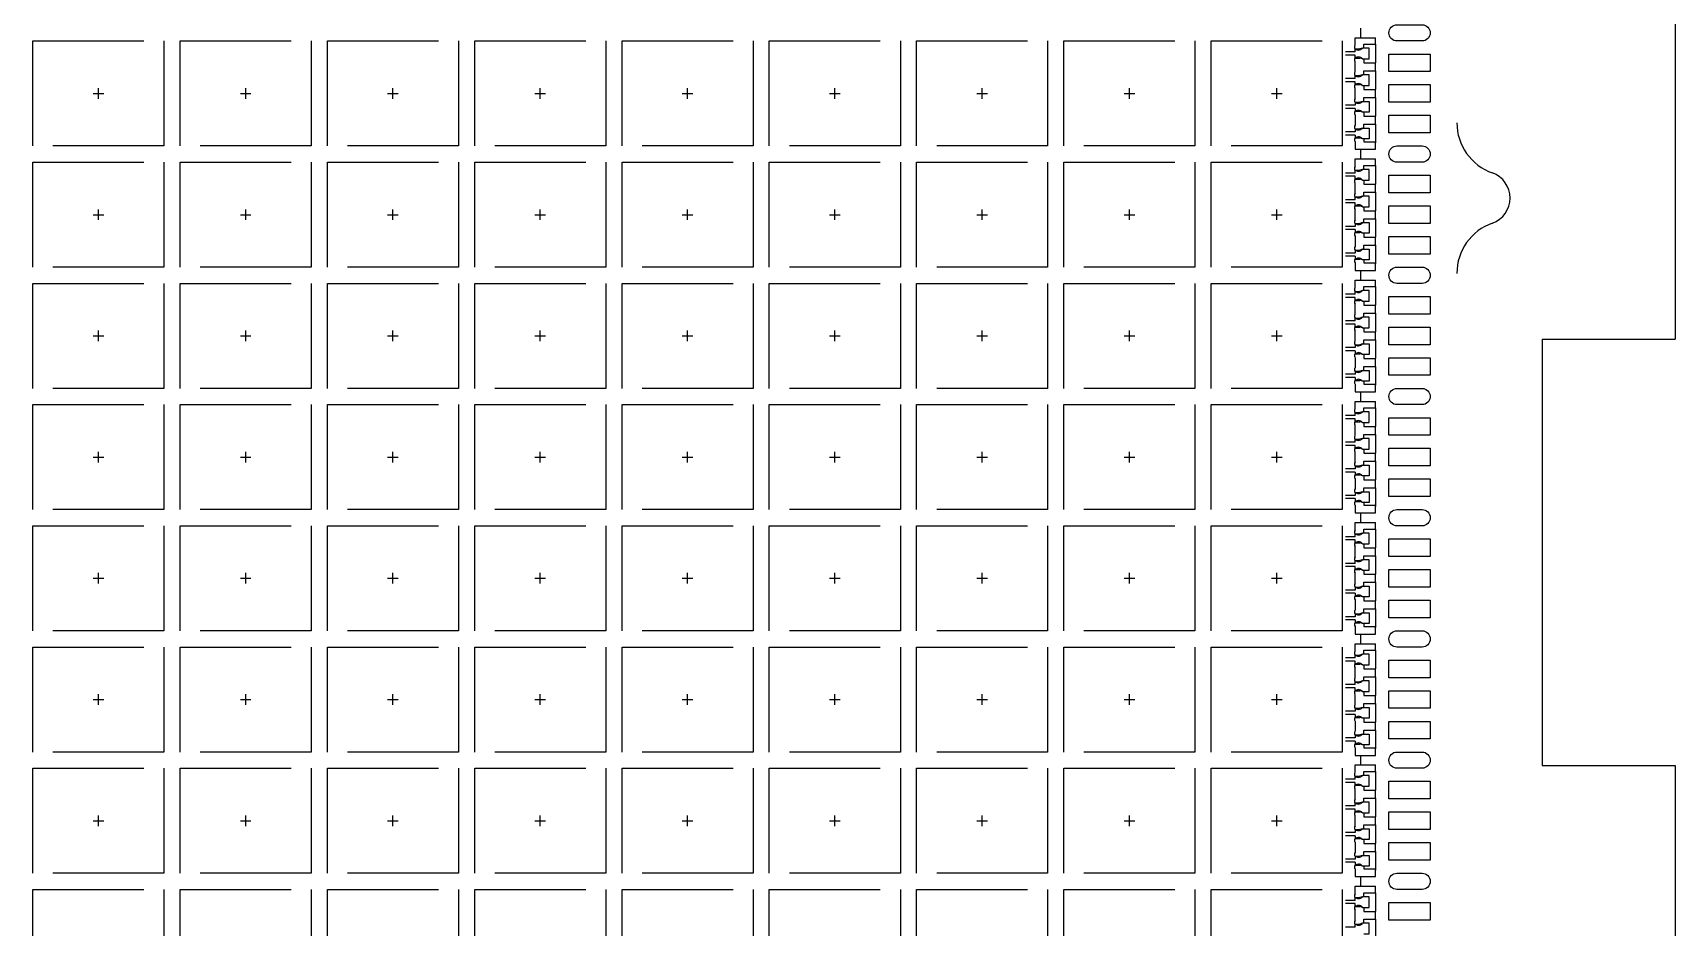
# Model space of a CAD drawing. Header units: millimetres. Extents: x 394.3 to 449.6, y 107.9 to 113.3.
# Drawn here: x 407.613 to 409.462, y 111.095 to 112.102 of the extents above; entities that cross this region are included whole.
import ezdxf

# ---------------------------------------------------------------- set-up
doc = ezdxf.new("R2010")
doc.units = ezdxf.units.MM
doc.header["$LTSCALE"] = 0.5
for name, pattern in [('CENTER', [50.8, 31.75, -6.35, 6.35, -6.35]), ('HIDDEN', [0.375, 0.25, -0.125]), ('PHANTOM', [2.5, 1.25, -0.25, 0.25, -0.25, 0.25, -0.25])]:
    doc.linetypes.add(name, pattern=pattern)
for name, color, linetype in [('1D', 4, 'Continuous'), ('BTM', 7, 'HIDDEN'), ('CEN', 2, 'CENTER'), ('PKG', 1, 'PHANTOM')]:
    doc.layers.add(name, color=color, linetype=linetype)

# ---------------------------------------------------------------- blocks, each defined once
blk = doc.blocks.new('*U100')
at = {"layer": 'CEN', "ltscale": 0.005}
for p, q in [((-0.006, 0), (0.006, 0)), ((0, -0.006), (0, 0.006))]:
    blk.add_line(p, q, dxfattribs=at)
at = {"layer": 'PKG', "color": 1, "linetype": 'HIDDEN'}
blk.add_lwpolyline([(-0.0738, -0.0591), (-0.0738, 0.0591), (0.0738, 0.0591), (0.0738, -0.0591)], close=True, dxfattribs=at)
blk = doc.blocks.new('*U101')
at = {"layer": 'CEN', "color": 0, "linetype": 'ByBlock', "lineweight": -2, "transparency": 16777216}
for p in [(1.8249, 2.73), (1.9908, 2.73), (2.1567, 2.73), (2.3226, 2.73), (2.4885, 2.73), (2.6544, 2.73), (2.8203, 2.73), (2.9862, 2.73), (3.1521, 2.73), (1.8249, 2.5935), (1.9908, 2.5935), (2.1567, 2.5935), (2.3226, 2.5935), (2.4885, 2.5935), (2.6544, 2.5935), (2.8203, 2.5935), (2.9862, 2.5935), (3.1521, 2.5935), (1.8249, 2.457), (1.9908, 2.457), (2.1567, 2.457), (2.3226, 2.457), (2.4885, 2.457), (2.6544, 2.457), (2.8203, 2.457), (2.9862, 2.457), (3.1521, 2.457), (1.8249, 2.3205), (1.9908, 2.3205), (2.1567, 2.3205), (2.3226, 2.3205), (2.4885, 2.3205), (2.6544, 2.3205), (2.8203, 2.3205), (2.9862, 2.3205), (3.1521, 2.3205), (1.8249, 2.184), (1.9908, 2.184), (2.1567, 2.184), (2.3226, 2.184), (2.4885, 2.184), (2.6544, 2.184), (2.8203, 2.184), (2.9862, 2.184), (3.1521, 2.184), (1.8249, 2.0475), (1.9908, 2.0475), (2.1567, 2.0475), (2.3226, 2.0475), (2.4885, 2.0475), (2.6544, 2.0475), (2.8203, 2.0475), (2.9862, 2.0475), (3.1521, 2.0475), (1.8249, 1.911), (1.9908, 1.911), (2.1567, 1.911), (2.3226, 1.911), (2.4885, 1.911), (2.6544, 1.911), (2.8203, 1.911), (2.9862, 1.911), (3.1521, 1.911), (1.8249, 1.7745), (1.9908, 1.7745), (2.1567, 1.7745), (2.3226, 1.7745), (2.4885, 1.7745), (2.6544, 1.7745), (2.8203, 1.7745), (2.9862, 1.7745), (3.1521, 1.7745)]:
    blk.add_blockref('*U100', p, dxfattribs=at)

msp = doc.modelspace()

# ---------------------------------------------------------------- linework, layer by layer
for p, q in [((409.4625, 112.1466), (409.4625, 111.7566)), ((409.4625, 111.2766), (409.4625, 110.8266))]:
    msp.add_line(p, q)
at = {"ltscale": 0.03}
for p, q in [((409.102, 112.0876), (409.102, 112.0962)), ((409.102, 112.0962), (409.125, 112.0962)), ((409.125, 112.0889), (409.125, 112.0962)), ((409.102, 112.0835), (409.1073, 112.0835)), ((409.1103, 112.0844), (409.1073, 112.0835)), ((409.1118, 112.0844), (409.1103, 112.0844)), ((409.1118, 112.0844), (409.1118, 112.0889)), ((409.1118, 112.0889), (409.125, 112.0889)), ((409.102, 112.0733), (409.1073, 112.0733)), ((409.102, 112.0576), (409.102, 112.0692)), ((409.1103, 112.0724), (409.1073, 112.0733)), ((409.1103, 112.0724), (409.1118, 112.0724)), ((409.1118, 112.0724), (409.1118, 112.0679)), ((409.1118, 112.0679), (409.125, 112.0679)), ((409.125, 112.0589), (409.125, 112.0679)), ((409.102, 112.0535), (409.1073, 112.0535)), ((409.102, 112.0433), (409.1073, 112.0433)), ((409.1103, 112.0544), (409.1073, 112.0535)), ((409.1103, 112.0424), (409.1073, 112.0433)), ((409.1118, 112.0544), (409.1103, 112.0544)), ((409.1103, 112.0424), (409.1118, 112.0424)), ((409.1118, 112.0544), (409.1118, 112.0589)), ((409.1118, 112.0589), (409.125, 112.0589)), ((409.1118, 112.0424), (409.1118, 112.0379)), ((409.102, 112.0276), (409.102, 112.0392)), ((409.102, 112.0235), (409.1073, 112.0235)), ((409.1103, 112.0244), (409.1073, 112.0235)), ((409.1103, 112.0244), (409.1118, 112.0244)), ((409.1118, 112.0379), (409.125, 112.0379)), ((409.1118, 112.0244), (409.1118, 112.0289)), ((409.1118, 112.0289), (409.125, 112.0289)), ((409.125, 112.0289), (409.125, 112.0379)), ((409.102, 112.0133), (409.1073, 112.0133)), ((409.102, 112.0092), (409.102, 111.9976)), ((409.1103, 112.0124), (409.1073, 112.0133)), ((409.1118, 112.0124), (409.1103, 112.0124)), ((409.1118, 112.0124), (409.1118, 112.0079)), ((409.1118, 112.0079), (409.125, 112.0079)), ((409.125, 111.9989), (409.125, 112.0079)), ((409.102, 111.9935), (409.1073, 111.9935)), ((409.102, 111.9935), (409.1073, 111.9935)), ((409.1103, 111.9944), (409.1073, 111.9935)), ((409.1103, 111.9944), (409.1118, 111.9944)), ((409.1118, 111.9944), (409.1118, 111.9989)), ((409.1118, 111.9989), (409.125, 111.9989)), ((409.102, 111.9833), (409.1073, 111.9833)), ((409.102, 111.9833), (409.1073, 111.9833)), ((409.102, 111.9792), (409.102, 111.9705)), ((409.102, 111.9705), (409.125, 111.9705)), ((409.1103, 111.9824), (409.1073, 111.9833)), ((409.1118, 111.9824), (409.1103, 111.9824)), ((409.1118, 111.9824), (409.1118, 111.9791)), ((409.1118, 111.9791), (409.125, 111.9791)), ((409.125, 111.9705), (409.125, 111.9791)), ((409.102, 111.9511), (409.102, 111.9597)), ((409.102, 111.9597), (409.125, 111.9597)), ((409.1118, 111.9479), (409.1118, 111.9524)), ((409.1118, 111.9524), (409.125, 111.9524)), ((409.125, 111.9524), (409.125, 111.9597)), ((409.102, 111.947), (409.1073, 111.947)), ((409.102, 111.9368), (409.1073, 111.9368)), ((409.102, 111.9211), (409.102, 111.9327)), ((409.1103, 111.9479), (409.1073, 111.947)), ((409.1103, 111.9359), (409.1073, 111.9368)), ((409.1118, 111.9479), (409.1103, 111.9479)), ((409.1103, 111.9359), (409.1118, 111.9359)), ((409.1118, 111.9359), (409.1118, 111.9314)), ((409.1118, 111.9314), (409.125, 111.9314)), ((409.125, 111.9224), (409.125, 111.9314)), ((409.102, 111.917), (409.1073, 111.917)), ((409.1103, 111.9179), (409.1073, 111.917)), ((409.1118, 111.9179), (409.1103, 111.9179)), ((409.1118, 111.9179), (409.1118, 111.9224)), ((409.1118, 111.9224), (409.125, 111.9224)), ((409.102, 111.9068), (409.1073, 111.9068)), ((409.102, 111.8911), (409.102, 111.9027)), ((409.1103, 111.9059), (409.1073, 111.9068)), ((409.1103, 111.9059), (409.1118, 111.9059)), ((409.1118, 111.9059), (409.1118, 111.9014)), ((409.1118, 111.9014), (409.125, 111.9014)), ((409.125, 111.8924), (409.125, 111.9014)), ((409.102, 111.887), (409.1073, 111.887)), ((409.102, 111.8768), (409.1073, 111.8768)), ((409.1103, 111.8879), (409.1073, 111.887)), ((409.1103, 111.8759), (409.1073, 111.8768)), ((409.1103, 111.8879), (409.1118, 111.8879)), ((409.1118, 111.8759), (409.1103, 111.8759)), ((409.1118, 111.8879), (409.1118, 111.8924)), ((409.1118, 111.8924), (409.125, 111.8924)), ((409.1118, 111.8759), (409.1118, 111.8714)), ((409.102, 111.8727), (409.102, 111.8611)), ((409.102, 111.857), (409.1073, 111.857)), ((409.102, 111.857), (409.1073, 111.857)), ((409.1103, 111.8579), (409.1073, 111.857)), ((409.1103, 111.8579), (409.1118, 111.8579)), ((409.1118, 111.8714), (409.125, 111.8714)), ((409.1118, 111.8579), (409.1118, 111.8624)), ((409.1118, 111.8624), (409.125, 111.8624)), ((409.125, 111.8624), (409.125, 111.8714)), ((409.102, 111.8468), (409.1073, 111.8468)), ((409.102, 111.8468), (409.1073, 111.8468)), ((409.102, 111.8427), (409.102, 111.834)), ((409.1103, 111.8459), (409.1073, 111.8468)), ((409.1118, 111.8459), (409.1103, 111.8459)), ((409.1118, 111.8459), (409.1118, 111.8426)), ((409.1118, 111.8426), (409.125, 111.8426)), ((409.125, 111.834), (409.125, 111.8426)), ((409.102, 111.834), (409.125, 111.834)), ((409.102, 111.8146), (409.102, 111.8232)), ((409.102, 111.8232), (409.125, 111.8232)), ((409.125, 111.8159), (409.125, 111.8232)), ((409.102, 111.8105), (409.1073, 111.8105)), ((409.102, 111.8003), (409.1073, 111.8003)), ((409.1103, 111.8114), (409.1073, 111.8105)), ((409.1103, 111.7994), (409.1073, 111.8003)), ((409.1118, 111.8114), (409.1103, 111.8114)), ((409.1118, 111.8114), (409.1118, 111.8159)), ((409.1118, 111.8159), (409.125, 111.8159)), ((409.102, 111.7846), (409.102, 111.7962)), ((409.1103, 111.7994), (409.1118, 111.7994)), ((409.1118, 111.7994), (409.1118, 111.7949)), ((409.1118, 111.7949), (409.125, 111.7949)), ((409.1118, 111.7814), (409.1118, 111.7859)), ((409.1118, 111.7859), (409.125, 111.7859)), ((409.125, 111.7859), (409.125, 111.7949)), ((409.102, 111.7805), (409.1073, 111.7805)), ((409.102, 111.7703), (409.1073, 111.7703)), ((409.102, 111.7546), (409.102, 111.7662)), ((409.1103, 111.7814), (409.1073, 111.7805)), ((409.1103, 111.7694), (409.1073, 111.7703)), ((409.1118, 111.7814), (409.1103, 111.7814)), ((409.1103, 111.7694), (409.1118, 111.7694)), ((409.1118, 111.7694), (409.1118, 111.7649)), ((409.1118, 111.7649), (409.125, 111.7649)), ((409.125, 111.7559), (409.125, 111.7649)), ((409.102, 111.7505), (409.1073, 111.7505)), ((409.1103, 111.7514), (409.1073, 111.7505)), ((409.1103, 111.7514), (409.1118, 111.7514)), ((409.1118, 111.7514), (409.1118, 111.7559)), ((409.1118, 111.7559), (409.125, 111.7559)), ((409.102, 111.7403), (409.1073, 111.7403)), ((409.102, 111.7362), (409.102, 111.7246)), ((409.1103, 111.7394), (409.1073, 111.7403)), ((409.1118, 111.7394), (409.1103, 111.7394)), ((409.1118, 111.7394), (409.1118, 111.7349)), ((409.1118, 111.7349), (409.125, 111.7349)), ((409.125, 111.7259), (409.125, 111.7349)), ((409.102, 111.7205), (409.1073, 111.7205)), ((409.102, 111.7205), (409.1073, 111.7205)), ((409.102, 111.7103), (409.1073, 111.7103)), ((409.102, 111.7103), (409.1073, 111.7103)), ((409.1103, 111.7214), (409.1073, 111.7205)), ((409.1103, 111.7094), (409.1073, 111.7103)), ((409.1103, 111.7214), (409.1118, 111.7214)), ((409.1118, 111.7094), (409.1103, 111.7094)), ((409.1118, 111.7214), (409.1118, 111.7259)), ((409.1118, 111.7259), (409.125, 111.7259)), ((409.1118, 111.7094), (409.1118, 111.7061)), ((409.102, 111.7062), (409.102, 111.6975)), ((409.102, 111.6975), (409.125, 111.6975)), ((409.1118, 111.7061), (409.125, 111.7061)), ((409.125, 111.6975), (409.125, 111.7061)), ((409.102, 111.6781), (409.102, 111.6867)), ((409.102, 111.6867), (409.125, 111.6867)), ((409.102, 111.674), (409.1073, 111.674)), ((409.1103, 111.6749), (409.1073, 111.674)), ((409.1118, 111.6749), (409.1103, 111.6749)), ((409.1118, 111.6749), (409.1118, 111.6794)), ((409.1118, 111.6794), (409.125, 111.6794)), ((409.125, 111.6794), (409.125, 111.6867)), ((409.102, 111.6638), (409.1073, 111.6638)), ((409.102, 111.6481), (409.102, 111.6597)), ((409.1103, 111.6629), (409.1073, 111.6638)), ((409.1103, 111.6629), (409.1118, 111.6629)), ((409.1118, 111.6629), (409.1118, 111.6584)), ((409.1118, 111.6584), (409.125, 111.6584)), ((409.125, 111.6494), (409.125, 111.6584)), ((409.102, 111.644), (409.1073, 111.644)), ((409.102, 111.6338), (409.1073, 111.6338)), ((409.1103, 111.6449), (409.1073, 111.644)), ((409.1103, 111.6329), (409.1073, 111.6338)), ((409.1118, 111.6449), (409.1103, 111.6449)), ((409.1118, 111.6449), (409.1118, 111.6494)), ((409.1118, 111.6494), (409.125, 111.6494)), ((409.102, 111.6181), (409.102, 111.6297)), ((409.1103, 111.6329), (409.1118, 111.6329)), ((409.1118, 111.6329), (409.1118, 111.6284)), ((409.1118, 111.6284), (409.125, 111.6284)), ((409.1118, 111.6149), (409.1118, 111.6194)), ((409.1118, 111.6194), (409.125, 111.6194)), ((409.125, 111.6194), (409.125, 111.6284)), ((409.102, 111.614), (409.1073, 111.614)), ((409.102, 111.6038), (409.1073, 111.6038)), ((409.102, 111.5997), (409.102, 111.5881)), ((409.1103, 111.6149), (409.1073, 111.614)), ((409.1103, 111.6029), (409.1073, 111.6038)), ((409.1103, 111.6149), (409.1118, 111.6149)), ((409.1118, 111.6029), (409.1103, 111.6029)), ((409.1118, 111.6029), (409.1118, 111.5984)), ((409.1118, 111.5984), (409.125, 111.5984)), ((409.125, 111.5894), (409.125, 111.5984)), ((409.102, 111.584), (409.1073, 111.584)), ((409.102, 111.584), (409.1073, 111.584)), ((409.1103, 111.5849), (409.1073, 111.584)), ((409.1103, 111.5849), (409.1118, 111.5849)), ((409.1118, 111.5849), (409.1118, 111.5894)), ((409.1118, 111.5894), (409.125, 111.5894)), ((409.102, 111.5738), (409.1073, 111.5738)), ((409.102, 111.5738), (409.1073, 111.5738)), ((409.102, 111.5697), (409.102, 111.561)), ((409.102, 111.561), (409.125, 111.561)), ((409.1103, 111.5729), (409.1073, 111.5738)), ((409.1118, 111.5729), (409.1103, 111.5729)), ((409.1118, 111.5729), (409.1118, 111.5696)), ((409.1118, 111.5696), (409.125, 111.5696)), ((409.125, 111.561), (409.125, 111.5696)), ((409.102, 111.5416), (409.102, 111.5502)), ((409.102, 111.5502), (409.125, 111.5502)), ((409.1118, 111.5384), (409.1118, 111.5429)), ((409.1118, 111.5429), (409.125, 111.5429)), ((409.125, 111.5429), (409.125, 111.5502)), ((409.102, 111.5375), (409.1073, 111.5375)), ((409.102, 111.5273), (409.1073, 111.5273)), ((409.102, 111.5116), (409.102, 111.5232)), ((409.1103, 111.5384), (409.1073, 111.5375)), ((409.1103, 111.5264), (409.1073, 111.5273)), ((409.1118, 111.5384), (409.1103, 111.5384)), ((409.1103, 111.5264), (409.1118, 111.5264)), ((409.1118, 111.5264), (409.1118, 111.5219)), ((409.102, 111.5075), (409.1073, 111.5075)), ((409.1103, 111.5084), (409.1073, 111.5075)), ((409.1118, 111.5084), (409.1103, 111.5084)), ((409.1118, 111.5219), (409.125, 111.5219)), ((409.1118, 111.5084), (409.1118, 111.5129)), ((409.1118, 111.5129), (409.125, 111.5129)), ((409.125, 111.5129), (409.125, 111.5219)), ((409.102, 111.4973), (409.1073, 111.4973)), ((409.102, 111.4816), (409.102, 111.4932)), ((409.1103, 111.4964), (409.1073, 111.4973)), ((409.1103, 111.4964), (409.1118, 111.4964)), ((409.1118, 111.4964), (409.1118, 111.4919)), ((409.1118, 111.4919), (409.125, 111.4919)), ((409.125, 111.4829), (409.125, 111.4919)), ((409.102, 111.4775), (409.1073, 111.4775)), ((409.102, 111.4673), (409.1073, 111.4673)), ((409.1103, 111.4784), (409.1073, 111.4775)), ((409.1103, 111.4664), (409.1073, 111.4673)), ((409.1103, 111.4784), (409.1118, 111.4784)), ((409.1118, 111.4784), (409.1118, 111.4829)), ((409.1118, 111.4829), (409.125, 111.4829)), ((409.102, 111.4632), (409.102, 111.4516)), ((409.1118, 111.4664), (409.1103, 111.4664)), ((409.1118, 111.4664), (409.1118, 111.4619)), ((409.1118, 111.4619), (409.125, 111.4619)), ((409.1118, 111.4484), (409.1118, 111.4529)), ((409.1118, 111.4529), (409.125, 111.4529)), ((409.125, 111.4529), (409.125, 111.4619)), ((409.102, 111.4475), (409.1073, 111.4475)), ((409.102, 111.4475), (409.1073, 111.4475)), ((409.102, 111.4373), (409.1073, 111.4373)), ((409.102, 111.4373), (409.1073, 111.4373)), ((409.102, 111.4332), (409.102, 111.4245)), ((409.1103, 111.4484), (409.1073, 111.4475)), ((409.1103, 111.4364), (409.1073, 111.4373)), ((409.1103, 111.4484), (409.1118, 111.4484)), ((409.1118, 111.4364), (409.1103, 111.4364)), ((409.1118, 111.4364), (409.1118, 111.4331)), ((409.1118, 111.4331), (409.125, 111.4331)), ((409.125, 111.4245), (409.125, 111.4331)), ((409.102, 111.4245), (409.125, 111.4245)), ((409.102, 111.4051), (409.102, 111.4137)), ((409.102, 111.4137), (409.125, 111.4137)), ((409.125, 111.4064), (409.125, 111.4137)), ((409.102, 111.401), (409.1073, 111.401)), ((409.1103, 111.4019), (409.1073, 111.401)), ((409.1118, 111.4019), (409.1103, 111.4019)), ((409.1118, 111.4019), (409.1118, 111.4064)), ((409.1118, 111.4064), (409.125, 111.4064)), ((409.102, 111.3908), (409.1073, 111.3908)), ((409.102, 111.3751), (409.102, 111.3867)), ((409.1103, 111.3899), (409.1073, 111.3908)), ((409.1103, 111.3899), (409.1118, 111.3899)), ((409.1118, 111.3899), (409.1118, 111.3854)), ((409.1118, 111.3854), (409.125, 111.3854)), ((409.1118, 111.3719), (409.1118, 111.3764)), ((409.1118, 111.3764), (409.125, 111.3764)), ((409.125, 111.3764), (409.125, 111.3854)), ((409.102, 111.371), (409.1073, 111.371)), ((409.102, 111.3608), (409.1073, 111.3608)), ((409.102, 111.3451), (409.102, 111.3567)), ((409.1103, 111.3719), (409.1073, 111.371)), ((409.1103, 111.3599), (409.1073, 111.3608)), ((409.1118, 111.3719), (409.1103, 111.3719)), ((409.1103, 111.3599), (409.1118, 111.3599)), ((409.1118, 111.3599), (409.1118, 111.3554)), ((409.102, 111.341), (409.1073, 111.341)), ((409.1103, 111.3419), (409.1073, 111.341)), ((409.1103, 111.3419), (409.1118, 111.3419)), ((409.1118, 111.3554), (409.125, 111.3554)), ((409.1118, 111.3419), (409.1118, 111.3464)), ((409.1118, 111.3464), (409.125, 111.3464)), ((409.125, 111.3464), (409.125, 111.3554)), ((409.102, 111.3308), (409.1073, 111.3308)), ((409.102, 111.3267), (409.102, 111.3151)), ((409.1103, 111.3299), (409.1073, 111.3308)), ((409.1118, 111.3299), (409.1103, 111.3299)), ((409.1118, 111.3299), (409.1118, 111.3254)), ((409.1118, 111.3254), (409.125, 111.3254)), ((409.125, 111.3164), (409.125, 111.3254)), ((409.102, 111.311), (409.1073, 111.311)), ((409.102, 111.311), (409.1073, 111.311)), ((409.102, 111.3008), (409.1073, 111.3008)), ((409.102, 111.3008), (409.1073, 111.3008)), ((409.1103, 111.3119), (409.1073, 111.311)), ((409.1103, 111.2999), (409.1073, 111.3008)), ((409.1103, 111.3119), (409.1118, 111.3119)), ((409.1118, 111.3119), (409.1118, 111.3164)), ((409.1118, 111.3164), (409.125, 111.3164)), ((409.102, 111.2967), (409.102, 111.288)), ((409.102, 111.288), (409.125, 111.288)), ((409.1118, 111.2999), (409.1103, 111.2999)), ((409.1118, 111.2999), (409.1118, 111.2966)), ((409.1118, 111.2966), (409.125, 111.2966)), ((409.125, 111.288), (409.125, 111.2966)), ((409.102, 111.2686), (409.102, 111.2772)), ((409.102, 111.2772), (409.125, 111.2772)), ((409.102, 111.2645), (409.1073, 111.2645)), ((409.1103, 111.2654), (409.1073, 111.2645)), ((409.1118, 111.2654), (409.1103, 111.2654)), ((409.1118, 111.2654), (409.1118, 111.2699)), ((409.1118, 111.2699), (409.125, 111.2699)), ((409.125, 111.2699), (409.125, 111.2772)), ((409.102, 111.2543), (409.1073, 111.2543)), ((409.102, 111.2386), (409.102, 111.2502)), ((409.1103, 111.2534), (409.1073, 111.2543)), ((409.1103, 111.2534), (409.1118, 111.2534)), ((409.1118, 111.2534), (409.1118, 111.2489)), ((409.1118, 111.2489), (409.125, 111.2489)), ((409.125, 111.2399), (409.125, 111.2489)), ((409.102, 111.2345), (409.1073, 111.2345)), ((409.1103, 111.2354), (409.1073, 111.2345)), ((409.1118, 111.2354), (409.1103, 111.2354)), ((409.1118, 111.2354), (409.1118, 111.2399)), ((409.1118, 111.2399), (409.125, 111.2399)), ((409.102, 111.2243), (409.1073, 111.2243)), ((409.102, 111.2086), (409.102, 111.2202)), ((409.1103, 111.2234), (409.1073, 111.2243)), ((409.1103, 111.2234), (409.1118, 111.2234)), ((409.1118, 111.2234), (409.1118, 111.2189)), ((409.1118, 111.2189), (409.125, 111.2189)), ((409.1118, 111.2054), (409.1118, 111.2099)), ((409.1118, 111.2099), (409.125, 111.2099)), ((409.125, 111.2099), (409.125, 111.2189)), ((409.102, 111.2045), (409.1073, 111.2045)), ((409.102, 111.1943), (409.1073, 111.1943)), ((409.102, 111.1902), (409.102, 111.1786)), ((409.1103, 111.2054), (409.1073, 111.2045)), ((409.1103, 111.1934), (409.1073, 111.1943)), ((409.1103, 111.2054), (409.1118, 111.2054)), ((409.1118, 111.1934), (409.1103, 111.1934)), ((409.1118, 111.1934), (409.1118, 111.1889)), ((409.102, 111.1745), (409.1073, 111.1745)), ((409.102, 111.1745), (409.1073, 111.1745)), ((409.1103, 111.1754), (409.1073, 111.1745)), ((409.1103, 111.1754), (409.1118, 111.1754)), ((409.1118, 111.1889), (409.125, 111.1889)), ((409.1118, 111.1754), (409.1118, 111.1799)), ((409.1118, 111.1799), (409.125, 111.1799)), ((409.125, 111.1799), (409.125, 111.1889)), ((409.102, 111.1643), (409.1073, 111.1643)), ((409.102, 111.1643), (409.1073, 111.1643)), ((409.102, 111.1602), (409.102, 111.1515)), ((409.1103, 111.1634), (409.1073, 111.1643)), ((409.1118, 111.1634), (409.1103, 111.1634)), ((409.1118, 111.1634), (409.1118, 111.1601)), ((409.1118, 111.1601), (409.125, 111.1601)), ((409.125, 111.1515), (409.125, 111.1601)), ((409.102, 111.1515), (409.125, 111.1515)), ((409.102, 111.1321), (409.102, 111.1407)), ((409.102, 111.1407), (409.125, 111.1407)), ((409.125, 111.1334), (409.125, 111.1407)), ((409.102, 111.128), (409.1073, 111.128)), ((409.102, 111.1178), (409.1073, 111.1178)), ((409.1103, 111.1289), (409.1073, 111.128)), ((409.1103, 111.1169), (409.1073, 111.1178)), ((409.1118, 111.1289), (409.1103, 111.1289)), ((409.1103, 111.1169), (409.1118, 111.1169)), ((409.1118, 111.1289), (409.1118, 111.1334)), ((409.1118, 111.1334), (409.125, 111.1334)), ((409.1118, 111.1169), (409.1118, 111.1124)), ((409.102, 111.1021), (409.102, 111.1137)), ((409.102, 111.098), (409.1073, 111.098)), ((409.1103, 111.0989), (409.1073, 111.098)), ((409.1118, 111.0989), (409.1103, 111.0989)), ((409.1118, 111.1124), (409.125, 111.1124)), ((409.1118, 111.0989), (409.1118, 111.1034)), ((409.1118, 111.1034), (409.125, 111.1034)), ((409.125, 111.1034), (409.125, 111.1124))]:
    msp.add_line(p, q, dxfattribs=at)
at = {"color": 0}
for p, q in [((409.3125, 111.7566), (409.4625, 111.7566)), ((409.3125, 111.7566), (409.3125, 111.2766)), ((409.3125, 111.2766), (409.4625, 111.2766))]:
    msp.add_line(p, q, dxfattribs=at)
at = {"ltscale": 0.03}
for points in [[(409.1491, 112.1108), (409.1775, 112.1108, -0.414214), (409.1866, 112.1016), (409.1866, 112.1016, -0.414214), (409.1775, 112.0925), (409.1491, 112.0925, -0.414214), (409.14, 112.1016), (409.14, 112.1016, -0.414214)], [(409.1491, 111.9743), (409.1775, 111.9743, -0.414214), (409.1866, 111.9651), (409.1866, 111.9651, -0.414214), (409.1775, 111.956), (409.1491, 111.956, -0.414214), (409.14, 111.9651), (409.14, 111.9651, -0.414214)], [(409.1491, 111.8378), (409.1775, 111.8378, -0.414214), (409.1866, 111.8286), (409.1866, 111.8286, -0.414214), (409.1775, 111.8195), (409.1491, 111.8195, -0.414214), (409.14, 111.8286), (409.14, 111.8286, -0.414214)], [(409.1491, 111.7013), (409.1775, 111.7013, -0.414214), (409.1866, 111.6921), (409.1866, 111.6921, -0.414214), (409.1775, 111.683), (409.1491, 111.683, -0.414214), (409.14, 111.6921), (409.14, 111.6921, -0.414214)], [(409.1491, 111.5648), (409.1775, 111.5648, -0.414214), (409.1866, 111.5556), (409.1866, 111.5556, -0.414214), (409.1775, 111.5465), (409.1491, 111.5465, -0.414214), (409.14, 111.5556), (409.14, 111.5556, -0.414214)], [(409.1491, 111.4283), (409.1775, 111.4283, -0.414214), (409.1866, 111.4191), (409.1866, 111.4191, -0.414214), (409.1775, 111.41), (409.1491, 111.41, -0.414214), (409.14, 111.4191), (409.14, 111.4191, -0.414214)], [(409.1491, 111.2918), (409.1775, 111.2918, -0.414214), (409.1866, 111.2826), (409.1866, 111.2826, -0.414214), (409.1775, 111.2735), (409.1491, 111.2735, -0.414214), (409.14, 111.2826), (409.14, 111.2826, -0.414214)], [(409.1491, 111.1553), (409.1775, 111.1553, -0.414214), (409.1866, 111.1461), (409.1866, 111.1461, -0.414214), (409.1775, 111.137), (409.1491, 111.137, -0.414214), (409.14, 111.1461), (409.14, 111.1461, -0.414214)]]:
    msp.add_lwpolyline(points, format="xyb", close=True, dxfattribs=at)
for points in [[(409.14, 112.0778), (409.1866, 112.0778), (409.1866, 112.058), (409.14, 112.058)], [(409.14, 112.0433), (409.1866, 112.0433), (409.1866, 112.0235), (409.14, 112.0235)], [(409.14, 112.0088), (409.1866, 112.0088), (409.1866, 111.989), (409.14, 111.989)], [(409.14, 111.9413), (409.1866, 111.9413), (409.1866, 111.9215), (409.14, 111.9215)], [(409.14, 111.9068), (409.1866, 111.9068), (409.1866, 111.887), (409.14, 111.887)], [(409.14, 111.8723), (409.1866, 111.8723), (409.1866, 111.8525), (409.14, 111.8525)], [(409.14, 111.8048), (409.1866, 111.8048), (409.1866, 111.785), (409.14, 111.785)], [(409.14, 111.7703), (409.1866, 111.7703), (409.1866, 111.7505), (409.14, 111.7505)], [(409.14, 111.7358), (409.1866, 111.7358), (409.1866, 111.716), (409.14, 111.716)], [(409.14, 111.6683), (409.1866, 111.6683), (409.1866, 111.6485), (409.14, 111.6485)], [(409.14, 111.6338), (409.1866, 111.6338), (409.1866, 111.614), (409.14, 111.614)], [(409.14, 111.5993), (409.1866, 111.5993), (409.1866, 111.5795), (409.14, 111.5795)], [(409.14, 111.5318), (409.1866, 111.5318), (409.1866, 111.512), (409.14, 111.512)], [(409.14, 111.4973), (409.1866, 111.4973), (409.1866, 111.4775), (409.14, 111.4775)], [(409.14, 111.4628), (409.1866, 111.4628), (409.1866, 111.443), (409.14, 111.443)], [(409.14, 111.3953), (409.1866, 111.3953), (409.1866, 111.3755), (409.14, 111.3755)], [(409.14, 111.3608), (409.1866, 111.3608), (409.1866, 111.341), (409.14, 111.341)], [(409.14, 111.3263), (409.1866, 111.3263), (409.1866, 111.3065), (409.14, 111.3065)], [(409.14, 111.2588), (409.1866, 111.2588), (409.1866, 111.239), (409.14, 111.239)], [(409.14, 111.2243), (409.1866, 111.2243), (409.1866, 111.2045), (409.14, 111.2045)], [(409.14, 111.1898), (409.1866, 111.1898), (409.1866, 111.17), (409.14, 111.17)], [(409.14, 111.1223), (409.1866, 111.1223), (409.1866, 111.1025), (409.14, 111.1025)]]:
    msp.add_lwpolyline(points, close=True, dxfattribs=at)
for centre, radius, start, end in [((409.1039, 112.0855), 0.00275, 132.2759, 227.7241), ((409.1062, 112.09), 0.00775, 237.5482, 266.9625), ((409.1058, 112.0881), 0.00582, 269.7529, 320.2809), ((409.1039, 112.0713), 0.00275, 132.2759, 227.7241), ((409.1062, 112.0667), 0.00775, 93.0375, 122.4518), ((409.1058, 112.0687), 0.00582, 39.7191, 90.2471), ((409.1039, 112.0555), 0.00275, 132.2759, 227.7241), ((409.1039, 112.0413), 0.00275, 132.2759, 227.7241), ((409.1062, 112.06), 0.00775, 237.5482, 266.9625), ((409.1062, 112.0367), 0.00775, 93.0375, 122.4518), ((409.1058, 112.0581), 0.00582, 269.7529, 320.2809), ((409.1058, 112.0387), 0.00582, 39.7191, 90.2471), ((409.1039, 112.0255), 0.00275, 132.2759, 227.7241), ((409.1062, 112.03), 0.00775, 237.5482, 266.9625), ((409.1058, 112.0281), 0.00582, 269.7529, 320.2809), ((409.1039, 112.0113), 0.00275, 132.2759, 227.7241), ((409.1062, 112.0067), 0.00775, 93.0375, 122.4518), ((409.1058, 112.0087), 0.00582, 39.7191, 90.2471), ((409.1039, 111.9955), 0.00275, 132.2759, 227.7241), ((409.1062, 112), 0.00775, 237.5482, 266.9625), ((409.1058, 111.9981), 0.00582, 269.7529, 320.2809), ((409.1039, 111.9813), 0.00275, 132.2759, 227.7241), ((409.1062, 111.9767), 0.00775, 93.0375, 122.4518), ((409.1058, 111.9787), 0.00582, 39.7191, 90.2471), ((409.1039, 111.949), 0.00275, 132.2759, 227.7241), ((409.1039, 111.9348), 0.00275, 132.2759, 227.7241), ((409.1062, 111.9535), 0.00775, 237.5482, 266.9625), ((409.1062, 111.9302), 0.00775, 93.0375, 122.4518), ((409.1058, 111.9516), 0.00582, 269.7529, 320.2809), ((409.1058, 111.9322), 0.00582, 39.7191, 90.2471), ((409.1039, 111.919), 0.00275, 132.2759, 227.7241), ((409.1062, 111.9235), 0.00775, 237.5482, 266.9625), ((409.1058, 111.9216), 0.00582, 269.7529, 320.2809), ((409.1039, 111.9048), 0.00275, 132.2759, 227.7241), ((409.1062, 111.9002), 0.00775, 93.0375, 122.4518), ((409.1058, 111.9022), 0.00582, 39.7191, 90.2471), ((409.1039, 111.889), 0.00275, 132.2759, 227.7241), ((409.1039, 111.8748), 0.00275, 132.2759, 227.7241), ((409.1062, 111.8935), 0.00775, 237.5482, 266.9625), ((409.1062, 111.8702), 0.00775, 93.0375, 122.4518), ((409.1058, 111.8916), 0.00582, 269.7529, 320.2809), ((409.1058, 111.8722), 0.00582, 39.7191, 90.2471), ((409.1039, 111.859), 0.00275, 132.2759, 227.7241), ((409.1062, 111.8635), 0.00775, 237.5482, 266.9625), ((409.1058, 111.8616), 0.00582, 269.7529, 320.2809), ((409.1039, 111.8448), 0.00275, 132.2759, 227.7241), ((409.1062, 111.8402), 0.00775, 93.0375, 122.4518), ((409.1058, 111.8422), 0.00582, 39.7191, 90.2471), ((409.1039, 111.8125), 0.00275, 132.2759, 227.7241), ((409.1039, 111.7983), 0.00275, 132.2759, 227.7241), ((409.1062, 111.817), 0.00775, 237.5482, 266.9625), ((409.1062, 111.7937), 0.00775, 93.0375, 122.4518), ((409.1058, 111.8151), 0.00582, 269.7529, 320.2809), ((409.1058, 111.7957), 0.00582, 39.7191, 90.2471), ((409.1039, 111.7825), 0.00275, 132.2759, 227.7241), ((409.1039, 111.7683), 0.00275, 132.2759, 227.7241), ((409.1062, 111.787), 0.00775, 237.5482, 266.9625), ((409.1062, 111.7637), 0.00775, 93.0375, 122.4518), ((409.1058, 111.7851), 0.00582, 269.7529, 320.2809), ((409.1058, 111.7657), 0.00582, 39.7191, 90.2471), ((409.1039, 111.7525), 0.00275, 132.2759, 227.7241), ((409.1062, 111.757), 0.00775, 237.5482, 266.9625), ((409.1058, 111.7551), 0.00582, 269.7529, 320.2809), ((409.1039, 111.7383), 0.00275, 132.2759, 227.7241), ((409.1062, 111.7337), 0.00775, 93.0375, 122.4518), ((409.1058, 111.7357), 0.00582, 39.7191, 90.2471), ((409.1039, 111.7225), 0.00275, 132.2759, 227.7241), ((409.1039, 111.7083), 0.00275, 132.2759, 227.7241), ((409.1062, 111.727), 0.00775, 237.5482, 266.9625), ((409.1062, 111.7037), 0.00775, 93.0375, 122.4518), ((409.1058, 111.7251), 0.00582, 269.7529, 320.2809), ((409.1058, 111.7057), 0.00582, 39.7191, 90.2471), ((409.1039, 111.676), 0.00275, 132.2759, 227.7241), ((409.1062, 111.6805), 0.00775, 237.5482, 266.9625), ((409.1058, 111.6786), 0.00582, 269.7529, 320.2809), ((409.1039, 111.6618), 0.00275, 132.2759, 227.7241), ((409.1062, 111.6572), 0.00775, 93.0375, 122.4518), ((409.1058, 111.6592), 0.00582, 39.7191, 90.2471), ((409.1039, 111.646), 0.00275, 132.2759, 227.7241), ((409.1039, 111.6318), 0.00275, 132.2759, 227.7241), ((409.1062, 111.6505), 0.00775, 237.5482, 266.9625), ((409.1062, 111.6272), 0.00775, 93.0375, 122.4518), ((409.1058, 111.6486), 0.00582, 269.7529, 320.2809), ((409.1058, 111.6292), 0.00582, 39.7191, 90.2471), ((409.1039, 111.616), 0.00275, 132.2759, 227.7241), ((409.1039, 111.6018), 0.00275, 132.2759, 227.7241), ((409.1062, 111.6205), 0.00775, 237.5482, 266.9625), ((409.1062, 111.5972), 0.00775, 93.0375, 122.4518), ((409.1058, 111.6186), 0.00582, 269.7529, 320.2809), ((409.1058, 111.5992), 0.00582, 39.7191, 90.2471), ((409.1039, 111.586), 0.00275, 132.2759, 227.7241), ((409.1062, 111.5905), 0.00775, 237.5482, 266.9625), ((409.1058, 111.5886), 0.00582, 269.7529, 320.2809), ((409.1039, 111.5718), 0.00275, 132.2759, 227.7241), ((409.1062, 111.5672), 0.00775, 93.0375, 122.4518), ((409.1058, 111.5692), 0.00582, 39.7191, 90.2471), ((409.1039, 111.5395), 0.00275, 132.2759, 227.7241), ((409.1039, 111.5253), 0.00275, 132.2759, 227.7241), ((409.1062, 111.544), 0.00775, 237.5482, 266.9625), ((409.1062, 111.5207), 0.00775, 93.0375, 122.4518), ((409.1058, 111.5421), 0.00582, 269.7529, 320.2809), ((409.1058, 111.5227), 0.00582, 39.7191, 90.2471), ((409.1039, 111.5095), 0.00275, 132.2759, 227.7241), ((409.1062, 111.514), 0.00775, 237.5482, 266.9625), ((409.1058, 111.5121), 0.00582, 269.7529, 320.2809), ((409.1039, 111.4953), 0.00275, 132.2759, 227.7241), ((409.1062, 111.4907), 0.00775, 93.0375, 122.4518), ((409.1058, 111.4927), 0.00582, 39.7191, 90.2471), ((409.1039, 111.4795), 0.00275, 132.2759, 227.7241), ((409.1039, 111.4653), 0.00275, 132.2759, 227.7241), ((409.1062, 111.484), 0.00775, 237.5482, 266.9625), ((409.1062, 111.4607), 0.00775, 93.0375, 122.4518), ((409.1058, 111.4821), 0.00582, 269.7529, 320.2809), ((409.1058, 111.4627), 0.00582, 39.7191, 90.2471), ((409.1039, 111.4495), 0.00275, 132.2759, 227.7241), ((409.1039, 111.4353), 0.00275, 132.2759, 227.7241), ((409.1062, 111.454), 0.00775, 237.5482, 266.9625), ((409.1062, 111.4307), 0.00775, 93.0375, 122.4518), ((409.1058, 111.4521), 0.00582, 269.7529, 320.2809), ((409.1058, 111.4327), 0.00582, 39.7191, 90.2471), ((409.1039, 111.403), 0.00275, 132.2759, 227.7241), ((409.1062, 111.4075), 0.00775, 237.5482, 266.9625), ((409.1058, 111.4056), 0.00582, 269.7529, 320.2809), ((409.1039, 111.3888), 0.00275, 132.2759, 227.7241), ((409.1039, 111.373), 0.00275, 132.2759, 227.7241), ((409.1062, 111.3842), 0.00775, 93.0375, 122.4518), ((409.1058, 111.3862), 0.00582, 39.7191, 90.2471), ((409.1039, 111.3588), 0.00275, 132.2759, 227.7241), ((409.1062, 111.3775), 0.00775, 237.5482, 266.9625), ((409.1062, 111.3542), 0.00775, 93.0375, 122.4518), ((409.1058, 111.3756), 0.00582, 269.7529, 320.2809), ((409.1058, 111.3562), 0.00582, 39.7191, 90.2471), ((409.1039, 111.343), 0.00275, 132.2759, 227.7241), ((409.1062, 111.3475), 0.00775, 237.5482, 266.9625), ((409.1058, 111.3456), 0.00582, 269.7529, 320.2809), ((409.1039, 111.3288), 0.00275, 132.2759, 227.7241), ((409.1062, 111.3242), 0.00775, 93.0375, 122.4518), ((409.1058, 111.3262), 0.00582, 39.7191, 90.2471), ((409.1039, 111.313), 0.00275, 132.2759, 227.7241), ((409.1039, 111.2988), 0.00275, 132.2759, 227.7241), ((409.1062, 111.3175), 0.00775, 237.5482, 266.9625), ((409.1062, 111.2942), 0.00775, 93.0375, 122.4518), ((409.1058, 111.3156), 0.00582, 269.7529, 320.2809), ((409.1058, 111.2962), 0.00582, 39.7191, 90.2471), ((409.1039, 111.2665), 0.00275, 132.2759, 227.7241), ((409.1062, 111.271), 0.00775, 237.5482, 266.9625), ((409.1058, 111.2691), 0.00582, 269.7529, 320.2809), ((409.1039, 111.2523), 0.00275, 132.2759, 227.7241), ((409.1062, 111.2477), 0.00775, 93.0375, 122.4518), ((409.1058, 111.2497), 0.00582, 39.7191, 90.2471), ((409.1039, 111.2365), 0.00275, 132.2759, 227.7241), ((409.1062, 111.241), 0.00775, 237.5482, 266.9625), ((409.1058, 111.2391), 0.00582, 269.7529, 320.2809), ((409.1039, 111.2223), 0.00275, 132.2759, 227.7241), ((409.1039, 111.2065), 0.00275, 132.2759, 227.7241), ((409.1062, 111.2177), 0.00775, 93.0375, 122.4518), ((409.1058, 111.2197), 0.00582, 39.7191, 90.2471), ((409.1039, 111.1923), 0.00275, 132.2759, 227.7241), ((409.1062, 111.211), 0.00775, 237.5482, 266.9625), ((409.1062, 111.1877), 0.00775, 93.0375, 122.4518), ((409.1058, 111.2091), 0.00582, 269.7529, 320.2809), ((409.1058, 111.1897), 0.00582, 39.7191, 90.2471), ((409.1039, 111.1765), 0.00275, 132.2759, 227.7241), ((409.1062, 111.181), 0.00775, 237.5482, 266.9625), ((409.1058, 111.1791), 0.00582, 269.7529, 320.2809), ((409.1039, 111.1623), 0.00275, 132.2759, 227.7241), ((409.1062, 111.1577), 0.00775, 93.0375, 122.4518), ((409.1058, 111.1597), 0.00582, 39.7191, 90.2471), ((409.1039, 111.13), 0.00275, 132.2759, 227.7241), ((409.1039, 111.1158), 0.00275, 132.2759, 227.7241), ((409.1062, 111.1345), 0.00775, 237.5482, 266.9625), ((409.1062, 111.1112), 0.00775, 93.0375, 122.4518), ((409.1058, 111.1326), 0.00582, 269.7529, 320.2809), ((409.1058, 111.1132), 0.00582, 39.7191, 90.2471), ((409.1039, 111.1), 0.00275, 132.2759, 227.7241), ((409.1062, 111.1045), 0.00775, 237.5482, 266.9625), ((409.1058, 111.1026), 0.00582, 269.7529, 320.2809)]:
    msp.add_arc(centre, radius, start, end, dxfattribs=at)
at = {"layer": '1D', "color": 4}
for centre, radius, start, end in [((409.2766, 112.0005), 0.06, 180, 250.5288), ((409.2466, 111.9156), 0.03, 289.4712, 70.5288), ((409.2766, 111.8308), 0.06, 109.4712, 180)]:
    msp.add_arc(centre, radius, start, end, dxfattribs=at)
at = {"layer": 'BTM', "ltscale": 0.03}
for p, q in [((409.1086, 112.0962), (409.1086, 112.107)), ((409.102, 112.0802), (409.0912, 112.0802)), ((409.102, 112.0802), (409.102, 112.0835)), ((409.125, 112.0889), (409.125, 112.0679)), ((409.102, 112.0766), (409.0912, 112.0766)), ((409.102, 112.0733), (409.102, 112.0766)), ((409.102, 112.0502), (409.0912, 112.0502)), ((409.102, 112.0466), (409.0912, 112.0466)), ((409.102, 112.0502), (409.102, 112.0535)), ((409.102, 112.0433), (409.102, 112.0466)), ((409.125, 112.0589), (409.125, 112.0379)), ((409.102, 112.0235), (409.102, 112.0202)), ((409.125, 112.0289), (409.125, 112.0079)), ((409.102, 112.0202), (409.0912, 112.0202)), ((409.102, 112.0166), (409.0912, 112.0166)), ((409.102, 112.0166), (409.102, 112.0133)), ((409.102, 111.9902), (409.0912, 111.9902)), ((409.102, 111.9866), (409.0912, 111.9866)), ((409.102, 111.9935), (409.102, 111.9902)), ((409.102, 111.9866), (409.102, 111.9833)), ((409.125, 111.9989), (409.125, 111.9779)), ((409.1086, 111.9597), (409.1086, 111.9705)), ((409.125, 111.9524), (409.125, 111.9314)), ((409.102, 111.9437), (409.0912, 111.9437)), ((409.102, 111.9401), (409.0912, 111.9401)), ((409.102, 111.9437), (409.102, 111.947)), ((409.102, 111.9368), (409.102, 111.9401)), ((409.102, 111.9137), (409.0912, 111.9137)), ((409.102, 111.9137), (409.102, 111.917)), ((409.125, 111.9224), (409.125, 111.9014)), ((409.102, 111.9101), (409.0912, 111.9101)), ((409.102, 111.9068), (409.102, 111.9101)), ((409.102, 111.8837), (409.0912, 111.8837)), ((409.102, 111.8801), (409.0912, 111.8801)), ((409.102, 111.887), (409.102, 111.8837)), ((409.102, 111.8801), (409.102, 111.8768)), ((409.125, 111.8924), (409.125, 111.8714)), ((409.102, 111.857), (409.102, 111.8537)), ((409.125, 111.8624), (409.125, 111.8414)), ((409.102, 111.8537), (409.0912, 111.8537)), ((409.102, 111.8501), (409.0912, 111.8501)), ((409.102, 111.8501), (409.102, 111.8468)), ((409.1086, 111.8232), (409.1086, 111.834)), ((409.102, 111.8072), (409.0912, 111.8072)), ((409.102, 111.8036), (409.0912, 111.8036)), ((409.102, 111.8072), (409.102, 111.8105)), ((409.102, 111.8003), (409.102, 111.8036)), ((409.125, 111.8159), (409.125, 111.7949)), ((409.125, 111.7859), (409.125, 111.7649)), ((409.102, 111.7772), (409.0912, 111.7772)), ((409.102, 111.7736), (409.0912, 111.7736)), ((409.102, 111.7772), (409.102, 111.7805)), ((409.102, 111.7703), (409.102, 111.7736)), ((409.102, 111.7472), (409.0912, 111.7472)), ((409.102, 111.7505), (409.102, 111.7472)), ((409.125, 111.7559), (409.125, 111.7349)), ((409.102, 111.7436), (409.0912, 111.7436)), ((409.102, 111.7436), (409.102, 111.7403)), ((409.102, 111.7172), (409.0912, 111.7172)), ((409.102, 111.7136), (409.0912, 111.7136)), ((409.102, 111.7205), (409.102, 111.7172)), ((409.102, 111.7136), (409.102, 111.7103)), ((409.125, 111.7259), (409.125, 111.7049)), ((409.1086, 111.6867), (409.1086, 111.6975)), ((409.102, 111.6707), (409.0912, 111.6707)), ((409.102, 111.6707), (409.102, 111.674)), ((409.125, 111.6794), (409.125, 111.6584)), ((409.102, 111.6671), (409.0912, 111.6671)), ((409.102, 111.6638), (409.102, 111.6671)), ((409.102, 111.6407), (409.0912, 111.6407)), ((409.102, 111.6371), (409.0912, 111.6371)), ((409.102, 111.6407), (409.102, 111.644)), ((409.102, 111.6338), (409.102, 111.6371)), ((409.125, 111.6494), (409.125, 111.6284)), ((409.125, 111.6194), (409.125, 111.5984)), ((409.102, 111.6107), (409.0912, 111.6107)), ((409.102, 111.6071), (409.0912, 111.6071)), ((409.102, 111.614), (409.102, 111.6107)), ((409.102, 111.6071), (409.102, 111.6038)), ((409.102, 111.5807), (409.0912, 111.5807)), ((409.102, 111.584), (409.102, 111.5807)), ((409.125, 111.5894), (409.125, 111.5684)), ((409.102, 111.5771), (409.0912, 111.5771)), ((409.102, 111.5771), (409.102, 111.5738)), ((409.1086, 111.5502), (409.1086, 111.561)), ((409.125, 111.5429), (409.125, 111.5219)), ((409.102, 111.5342), (409.0912, 111.5342)), ((409.102, 111.5306), (409.0912, 111.5306)), ((409.102, 111.5342), (409.102, 111.5375)), ((409.102, 111.5273), (409.102, 111.5306)), ((409.102, 111.5042), (409.0912, 111.5042)), ((409.102, 111.5042), (409.102, 111.5075)), ((409.125, 111.5129), (409.125, 111.4919)), ((409.102, 111.5006), (409.0912, 111.5006)), ((409.102, 111.4973), (409.102, 111.5006)), ((409.102, 111.4742), (409.0912, 111.4742)), ((409.102, 111.4706), (409.0912, 111.4706)), ((409.102, 111.4775), (409.102, 111.4742)), ((409.102, 111.4706), (409.102, 111.4673)), ((409.125, 111.4829), (409.125, 111.4619)), ((409.125, 111.4529), (409.125, 111.4319)), ((409.102, 111.4442), (409.0912, 111.4442)), ((409.102, 111.4406), (409.0912, 111.4406)), ((409.102, 111.4475), (409.102, 111.4442)), ((409.102, 111.4406), (409.102, 111.4373)), ((409.1086, 111.4137), (409.1086, 111.4245)), ((409.102, 111.3977), (409.0912, 111.3977)), ((409.102, 111.3941), (409.0912, 111.3941)), ((409.102, 111.3977), (409.102, 111.401)), ((409.102, 111.3908), (409.102, 111.3941)), ((409.125, 111.4064), (409.125, 111.3854)), ((409.125, 111.3764), (409.125, 111.3554)), ((409.102, 111.3677), (409.0912, 111.3677)), ((409.102, 111.3641), (409.0912, 111.3641)), ((409.102, 111.3677), (409.102, 111.371)), ((409.102, 111.3608), (409.102, 111.3641)), ((409.102, 111.3377), (409.0912, 111.3377)), ((409.102, 111.341), (409.102, 111.3377)), ((409.125, 111.3464), (409.125, 111.3254)), ((409.102, 111.3341), (409.0912, 111.3341)), ((409.102, 111.3341), (409.102, 111.3308)), ((409.102, 111.3077), (409.0912, 111.3077)), ((409.102, 111.3041), (409.0912, 111.3041)), ((409.102, 111.311), (409.102, 111.3077)), ((409.102, 111.3041), (409.102, 111.3008)), ((409.125, 111.3164), (409.125, 111.2954)), ((409.1086, 111.2772), (409.1086, 111.288)), ((409.102, 111.2612), (409.102, 111.2645)), ((409.125, 111.2699), (409.125, 111.2489)), ((409.102, 111.2612), (409.0912, 111.2612)), ((409.102, 111.2576), (409.0912, 111.2576)), ((409.102, 111.2543), (409.102, 111.2576)), ((409.102, 111.2312), (409.0912, 111.2312)), ((409.102, 111.2276), (409.0912, 111.2276)), ((409.102, 111.2312), (409.102, 111.2345)), ((409.102, 111.2243), (409.102, 111.2276)), ((409.125, 111.2399), (409.125, 111.2189)), ((409.125, 111.2099), (409.125, 111.1889)), ((409.102, 111.2012), (409.0912, 111.2012)), ((409.102, 111.1976), (409.0912, 111.1976)), ((409.102, 111.2045), (409.102, 111.2012)), ((409.102, 111.1976), (409.102, 111.1943)), ((409.102, 111.1712), (409.0912, 111.1712)), ((409.102, 111.1745), (409.102, 111.1712)), ((409.125, 111.1799), (409.125, 111.1589)), ((409.102, 111.1676), (409.0912, 111.1676)), ((409.102, 111.1676), (409.102, 111.1643)), ((409.1086, 111.1407), (409.1086, 111.1515)), ((409.102, 111.1247), (409.0912, 111.1247)), ((409.102, 111.1211), (409.0912, 111.1211)), ((409.102, 111.1247), (409.102, 111.128)), ((409.102, 111.1178), (409.102, 111.1211)), ((409.125, 111.1334), (409.125, 111.1124)), ((409.102, 111.0947), (409.102, 111.098)), ((409.125, 111.1034), (409.125, 111.0824)), ((409.102, 111.0947), (409.0912, 111.0947))]:
    msp.add_line(p, q, dxfattribs=at)
for points in [[(409.1118, 112.0724), (409.1178, 112.0724), (409.1178, 112.0844), (409.1118, 112.0844)], [(409.1118, 112.0424), (409.1178, 112.0424), (409.1178, 112.0544), (409.1118, 112.0544)], [(409.1118, 112.0244), (409.1178, 112.0244), (409.1178, 112.0124), (409.1118, 112.0124)], [(409.1118, 111.9944), (409.1178, 111.9944), (409.1178, 111.9824), (409.1118, 111.9824), (409.1118, 111.9824)], [(409.1118, 111.9359), (409.1178, 111.9359), (409.1178, 111.9479), (409.1118, 111.9479)], [(409.1118, 111.9059), (409.1178, 111.9059), (409.1178, 111.9179), (409.1118, 111.9179)], [(409.1118, 111.8879), (409.1178, 111.8879), (409.1178, 111.8759), (409.1118, 111.8759)], [(409.1118, 111.8579), (409.1178, 111.8579), (409.1178, 111.8459), (409.1118, 111.8459), (409.1118, 111.8459)], [(409.1118, 111.7994), (409.1178, 111.7994), (409.1178, 111.8114), (409.1118, 111.8114)], [(409.1118, 111.7694), (409.1178, 111.7694), (409.1178, 111.7814), (409.1118, 111.7814)], [(409.1118, 111.7514), (409.1178, 111.7514), (409.1178, 111.7394), (409.1118, 111.7394)], [(409.1118, 111.7214), (409.1178, 111.7214), (409.1178, 111.7094), (409.1118, 111.7094), (409.1118, 111.7094)], [(409.1118, 111.6629), (409.1178, 111.6629), (409.1178, 111.6749), (409.1118, 111.6749)], [(409.1118, 111.6329), (409.1178, 111.6329), (409.1178, 111.6449), (409.1118, 111.6449)], [(409.1118, 111.6149), (409.1178, 111.6149), (409.1178, 111.6029), (409.1118, 111.6029)], [(409.1118, 111.5849), (409.1178, 111.5849), (409.1178, 111.5729), (409.1118, 111.5729), (409.1118, 111.5729)], [(409.1118, 111.5264), (409.1178, 111.5264), (409.1178, 111.5384), (409.1118, 111.5384)], [(409.1118, 111.4964), (409.1178, 111.4964), (409.1178, 111.5084), (409.1118, 111.5084)], [(409.1118, 111.4784), (409.1178, 111.4784), (409.1178, 111.4664), (409.1118, 111.4664)], [(409.1118, 111.4484), (409.1178, 111.4484), (409.1178, 111.4364), (409.1118, 111.4364), (409.1118, 111.4364)], [(409.1118, 111.3899), (409.1178, 111.3899), (409.1178, 111.4019), (409.1118, 111.4019)], [(409.1118, 111.3599), (409.1178, 111.3599), (409.1178, 111.3719), (409.1118, 111.3719)], [(409.1118, 111.3419), (409.1178, 111.3419), (409.1178, 111.3299), (409.1118, 111.3299)], [(409.1118, 111.3119), (409.1178, 111.3119), (409.1178, 111.2999), (409.1118, 111.2999), (409.1118, 111.2999)], [(409.1118, 111.2534), (409.1178, 111.2534), (409.1178, 111.2654), (409.1118, 111.2654)], [(409.1118, 111.2234), (409.1178, 111.2234), (409.1178, 111.2354), (409.1118, 111.2354)], [(409.1118, 111.2054), (409.1178, 111.2054), (409.1178, 111.1934), (409.1118, 111.1934)], [(409.1118, 111.1754), (409.1178, 111.1754), (409.1178, 111.1634), (409.1118, 111.1634), (409.1118, 111.1634)], [(409.1118, 111.1169), (409.1178, 111.1169), (409.1178, 111.1289), (409.1118, 111.1289)], [(409.1118, 111.0869), (409.1178, 111.0869), (409.1178, 111.0989), (409.1118, 111.0989)]]:
    msp.add_lwpolyline(points, dxfattribs=at)

# ---------------------------------------------------------------- block references
at = {"layer": 'CEN'}
msp.add_blockref('*U101', (405.8616, 109.3034), dxfattribs=at)

doc.saveas('drawing.dxf')
